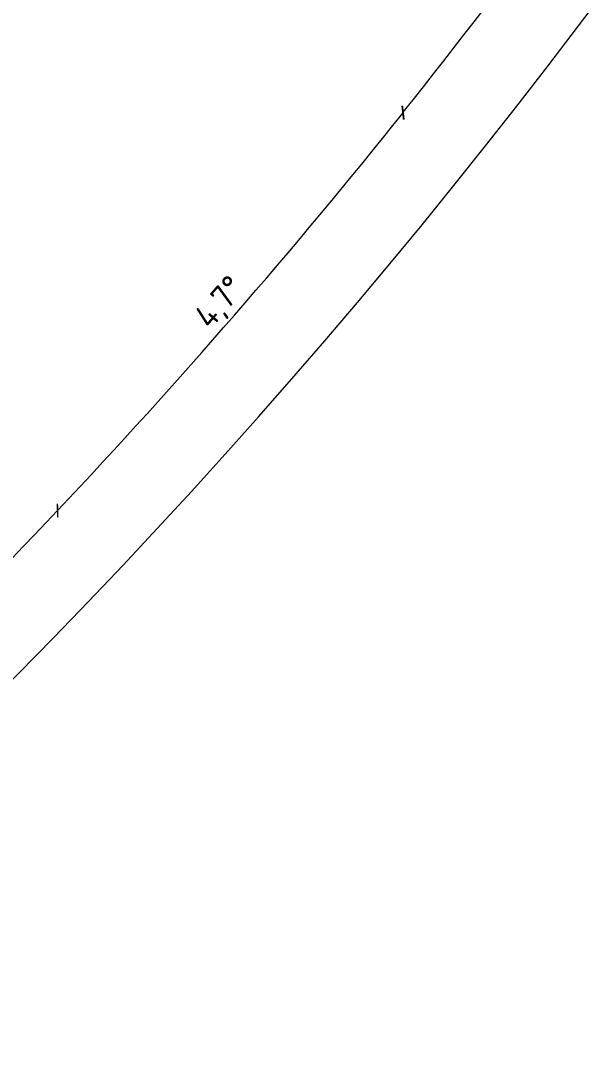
# Model space of a CAD drawing. Header units: millimetres. Extents: x -813692 to 807431, y 0 to 1813163.
# Drawn here: x 78146 to 87405, y 801777 to 818851 of the extents above; entities that cross this region are included whole.
import ezdxf

# ---------------------------------------------------------------- set-up
doc = ezdxf.new("R2010")
doc.units = ezdxf.units.MM
doc.layers.add('A-ANNO-DIMS', color=7, linetype='Continuous', lineweight=9)
doc.layers.add('АР_монолит', color=252, linetype='Continuous', lineweight=50)
doc.layers.add('Вставка', color=252, linetype='Continuous')
doc.styles.add('GOST 2.304', font='GOST Common.ttf')
doc.linetypes.add('Truba', pattern='A,3e-05,[4,MSH_7,S=1,R=0,X=0,Y=0],-3.022072', length=3.022102)
doc.dimstyles.new('М-200', dxfattribs={"dimtxt": 400, "dimasz": 160, "dimexe": 200, "dimexo": 400, "dimgap": 50, "dimtad": 1, "dimdec": 0, "dimzin": 0, "dimdsep": 46, "dimtxsty": 'GOST 2.304', "dimblk": 'ARCHTICK', "dimcen": 180, "dimdle": 200, "dimadec": 0, "dimazin": 0, "dimtfac": 1, "dimtdec": 0, "dimtmove": 1, "dimatfit": 0, "dimfxl": 1, "dimtolj": 1, "dimtzin": 0, "dimarcsym": 0})

# ---------------------------------------------------------------- blocks, each defined once
blk = doc.blocks.new('_ArchTick')
at = {"color": 0, "linetype": 'ByBlock', "const_width": 0.15}
blk.add_lwpolyline([(-0.5, -0.5), (0.5, 0.5)], dxfattribs=at)
blk = doc.blocks.new('*D38')
at = {"layer": 'A-ANNO-DIMS', "color": 0, "lineweight": -2, "transparency": 16777216}
blk.add_arc((-165704, -113309), 107894, 270, 326, dxfattribs=at)
at = {"layer": 'Defpoints', "color": 0, "lineweight": 30, "transparency": 16777216}
for p in [(-165704, -113309), (-165704, -113309), (-75741, -173990), (-131171, -215528), (-165704, -221903)]:
    blk.add_point(p, dxfattribs=at)
at = {"layer": 'A-ANNO-DIMS', "color": 0, "lineweight": -2, "transparency": 16777216, "xscale": 160, "yscale": 160, "zscale": 160}
for p, rotation in [((-76255, -173643), 55.99999895826774), ((-165704, -221203), 179.9999981265246)]:
    blk.add_blockref('_ArchTick', p, dxfattribs=dict(at, rotation=rotation))
at = {"layer": 'A-ANNO-DIMS', "color": 0, "transparency": 16777216, "insert": (-114300, -207822), "char_height": 400, "attachment_point": 5, "rotation": 28.5412, "style": 'GOST 2.304'}
blk.add_mtext('\\A1;56,0%%D', dxfattribs=at)
blk = doc.blocks.new('*D47')
at = {"layer": 'A-ANNO-DIMS', "color": 0, "lineweight": -2, "transparency": 16777216}
blk.add_arc((-165704, -113309), 106494, 312, 316.66666, dxfattribs=at)
at = {"layer": 'Defpoints', "color": 0, "lineweight": 30, "transparency": 16777216}
for p in [(-165704, -113309), (-165704, -113309), (-87224, -187351), (-92323, -190486), (-93508, -193490)]:
    blk.add_point(p, dxfattribs=at)
at = {"layer": 'A-ANNO-DIMS', "color": 0, "lineweight": -2, "transparency": 16777216, "xscale": 160, "yscale": 160, "zscale": 160}
for p, rotation in [((-88243, -186390), 46.66666499206922), ((-94445, -192450), 221.9999983681029)]:
    blk.add_blockref('_ArchTick', p, dxfattribs=dict(at, rotation=rotation))
at = {"layer": 'A-ANNO-DIMS', "color": 0, "transparency": 16777216, "insert": (-91485, -189276), "char_height": 400, "attachment_point": 5, "rotation": 44.3333, "style": 'GOST 2.304'}
blk.add_mtext('\\A1;4,7%%D', dxfattribs=at)
blk = doc.blocks.new('*D48')
at = {"layer": 'A-ANNO-DIMS', "color": 0, "lineweight": -2, "transparency": 16777216}
blk.add_arc((-165704, -113309), 106494, 316.66666, 321.33333, dxfattribs=at)
at = {"layer": 'Defpoints', "color": 0, "lineweight": 30, "transparency": 16777216}
for p in [(-165704, -113309), (-165704, -113309), (-81461, -180720), (-86287, -184260), (-87224, -187351)]:
    blk.add_point(p, dxfattribs=at)
at = {"layer": 'A-ANNO-DIMS', "color": 0, "lineweight": -2, "transparency": 16777216, "xscale": 160, "yscale": 160, "zscale": 160}
for p, rotation in [((-82554, -179846), 51.33333154678699), ((-88243, -186390), 226.6666649920691)]:
    blk.add_blockref('_ArchTick', p, dxfattribs=dict(at, rotation=rotation))
at = {"layer": 'A-ANNO-DIMS', "color": 0, "transparency": 16777216, "insert": (-85550, -182985), "char_height": 400, "attachment_point": 5, "rotation": 49, "style": 'GOST 2.304'}
blk.add_mtext('\\A1;4,7%%D', dxfattribs=at)
blk = doc.blocks.new('*D49')
at = {"layer": 'A-ANNO-DIMS', "color": 0, "lineweight": -2, "transparency": 16777216}
blk.add_arc((-165704, -113309), 106487, 321.33333, 326, dxfattribs=at)
at = {"layer": 'Defpoints', "color": 0, "lineweight": 30, "transparency": 16777216}
for p in [(-165704, -113309), (-165704, -113309), (-75741, -173990), (-80784, -177559), (-81461, -180720)]:
    blk.add_point(p, dxfattribs=at)
at = {"layer": 'A-ANNO-DIMS', "color": 0, "lineweight": -2, "transparency": 16777216, "xscale": 160, "yscale": 160, "zscale": 160}
for p, rotation in [((-77422, -172856), 55.99999895826774), ((-82560, -179841), 231.333331546787)]:
    blk.add_blockref('_ArchTick', p, dxfattribs=dict(at, rotation=rotation))
at = {"layer": 'A-ANNO-DIMS', "color": 0, "transparency": 16777216, "insert": (-80153, -176229), "char_height": 400, "attachment_point": 5, "rotation": 53.6667, "style": 'GOST 2.304'}
blk.add_mtext('\\A1;4,7%%D', dxfattribs=at)
blk = doc.blocks.new('Оси200')
at = {"layer": 'A-ANNO-DIMS'}
dim = blk.add_angular_dim_2l(base=(-131171, -215527.9), line1=((-165703.8, -113309.3), (-75741.3, -173989.8)), line2=((-165703.8, -113309.3), (-165703.8, -221903.3)), text='56,0%%D', dimstyle='М-200', override={"dimadec": 2, "dimtmove": 2}, dxfattribs=at)
dim.commit()
dim.dimension.update_dxf_attribs({"geometry": '*D38', "text_midpoint": (-114299.5, -207822), "dimtype": 130})
for base, line1, line2, picture, middle in [((-92323.2, -190486.3), ((-165703.8, -113309.3), (-87224.4, -187350.8)), ((-165703.8, -113309.3), (-93508.5, -193490.3)), '*D47', (-91485, -189275.7)), ((-86287.4, -184260.3), ((-165703.8, -113309.3), (-81460.6, -180720.4)), ((-165703.8, -113309.3), (-87224.4, -187350.8)), '*D48', (-85550.5, -182985.5)), ((-80784.1, -177559.5), ((-165703.8, -113309.3), (-75741.3, -173989.8)), ((-165703.8, -113309.3), (-81460.6, -180720.4)), '*D49', (-80153.4, -176229))]:
    dim = blk.add_angular_dim_2l(base=base, line1=line1, line2=line2, text='4,7%%D', dimstyle='М-200', dxfattribs=at)
    dim.commit()
    dim.dimension.update_dxf_attribs({"geometry": picture, "text_midpoint": middle})
blk = doc.blocks.new('A$C6724712c')
at = {"layer": 'A-ANNO-DIMS', "color": 18, "lineweight": 0, "true_color": 0x000000}
blk.add_blockref('Оси200', (433047.4, 279674.7), dxfattribs=at)

msp = doc.modelspace()

# ---------------------------------------------------------------- block references
at = {"layer": 'Вставка', "linetype": 'Truba', "lineweight": 30, "ltscale": 100}
msp.add_blockref('A$C6724712c', (-266052.4, 717506.5), dxfattribs=at)

doc.saveas('drawing.dxf')
